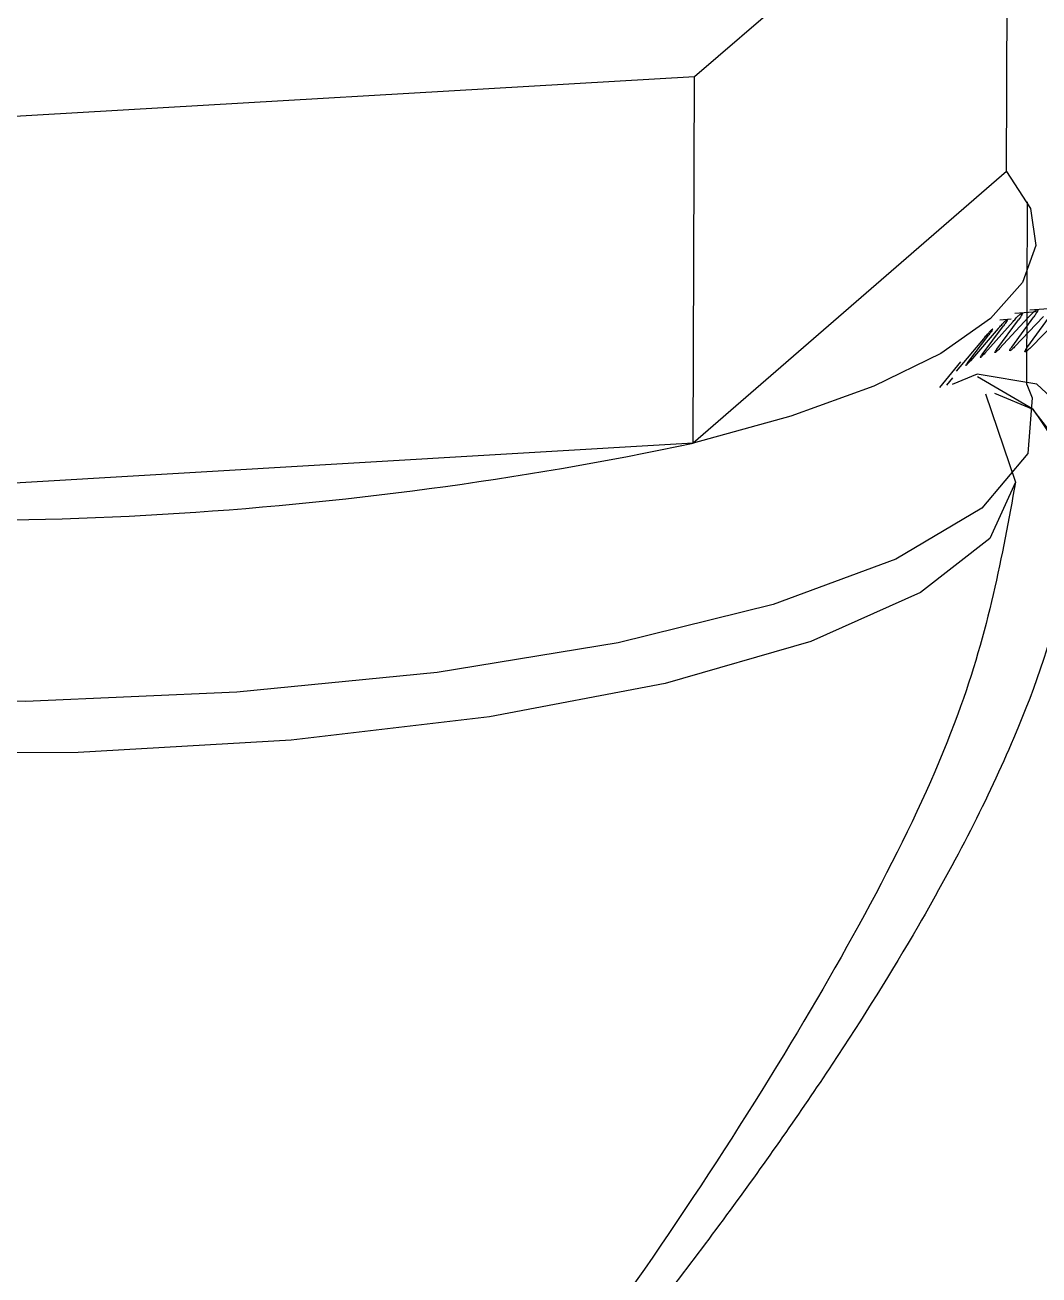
# Model space of a CAD drawing. Header units: millimetres. Extents: x 0 to 279, y 0 to 216.
# Drawn here: x 93.936 to 95.765, y 153.242 to 155.496 of the extents above; entities that cross this region are included whole.
import ezdxf

# ---------------------------------------------------------------- set-up
doc = ezdxf.new("R2010")
doc.units = ezdxf.units.MM

msp = doc.modelspace()

# ---------------------------------------------------------------- linework, layer by layer
at = {"color": 7, "linetype": 'Continuous', "lineweight": 25}
for p, q in [((95.7091, 155.8902), (95.144, 155.4024)), ((95.7068, 155.2316), (95.7091, 155.8902)), ((95.144, 155.4024), (93.2204, 155.29)), ((95.1418, 154.7418), (95.144, 155.4024)), ((95.7068, 155.2316), (95.1418, 154.7418)), ((95.7435, 154.848), (95.7446, 155.1773)), ((97.4263, 155.0994), (95.7488, 154.982)), ((95.7184, 154.9612), (95.6676, 154.9042)), ((95.6891, 154.9114), (95.7286, 154.9645)), ((95.7458, 154.9685), (95.6942, 154.9125)), ((95.7149, 154.9655), (95.6946, 154.964)), ((95.716, 154.9153), (95.7561, 154.9698)), ((95.7736, 154.9703), (95.7212, 154.9154)), ((95.7632, 154.9787), (95.7215, 154.9758)), ((95.7433, 154.9138), (95.784, 154.9695)), ((95.8017, 154.9665), (95.7485, 154.9129)), ((95.6367, 154.8874), (95.675, 154.9375)), ((95.6916, 154.9484), (95.6416, 154.8906)), ((95.6627, 154.902), (95.7015, 154.9538)), ((95.6653, 154.9301), (95.6161, 154.8716)), ((95.5867, 154.8422), (95.624, 154.8888)), ((95.609, 154.8595), (95.5982, 154.8463)), ((95.7541, 154.8033), (95.6544, 154.8616)), ((95.1418, 154.7418), (93.2189, 154.629))]:
    msp.add_line(p, q, dxfattribs=at)
at = {"color": 8, "linetype": 'Continuous', "lineweight": 25}
for p, q in [((95.6627, 154.902), (95.6642, 154.9022)), ((95.6689, 154.831), (95.7229, 154.6715)), ((95.6848, 154.8323), (95.7541, 154.8033))]:
    msp.add_line(p, q, dxfattribs=at)
at = {"color": 7, "linetype": 'Continuous', "lineweight": 25, "flags": 128}
for points in [[(95.7068, 155.2316), (95.7499, 155.1654), (95.7594, 155.0985), (95.7353, 155.0318), (95.6778, 154.9666), (95.588, 154.9039), (95.4673, 154.8449), (95.3177, 154.7905), (95.1418, 154.7418)], [(96.3346, 152.4507), (96.3246, 152.8498), (96.2919, 153.2531), (96.2382, 153.6428), (96.1656, 154.0016), (96.0776, 154.3138), (95.9778, 154.5658), (95.8708, 154.7465), (95.7613, 154.8482), (95.654, 154.8665), (95.6088, 154.8479)], [(95.7435, 154.848), (95.753, 154.8236), (95.7453, 154.723), (95.6623, 154.6249), (95.5072, 154.533), (95.2857, 154.4509), (95.0063, 154.3818), (94.6798, 154.3284), (94.3188, 154.2928)], [(95.9002, 151.0156), (95.9959, 151.0712), (96.0839, 151.2038), (96.1581, 151.4078), (96.2156, 151.6749), (96.2539, 151.9941), (96.2714, 152.3523), (96.2675, 152.7348), (96.2421, 153.1258), (96.1965, 153.509), (96.1324, 153.8687), (96.0526, 154.1901), (95.9603, 154.4599), (95.8594, 154.6671), (95.7541, 154.8033)], [(94.3188, 154.2928), (93.9373, 154.2763), (93.5501, 154.2796), (93.1721, 154.3026), (92.8181, 154.3443), (92.5017, 154.4033), (92.2351, 154.477), (92.0287, 154.5627), (91.8902, 154.6571), (91.8342, 154.7312)]]:
    msp.add_lwpolyline(points, dxfattribs=at)
at = {"color": 8, "linetype": 'Continuous', "lineweight": 25, "flags": 128}
msp.add_lwpolyline([(95.7229, 154.6715), (95.6763, 154.5698), (95.5517, 154.4728), (95.354, 154.3845), (95.0912, 154.3087), (94.7743, 154.2484), (94.4164, 154.2062), (94.0323, 154.1839), (93.6381, 154.1824), (93.2502, 154.2018), (92.8847, 154.2412), (92.557, 154.2991), (92.2805, 154.373), (92.0667, 154.4597), (91.9243, 154.5557), (91.8694, 154.6285)], dxfattribs=at)
at = {"color": 7, "linetype": 'Continuous', "lineweight": 25}
msp.add_arc((93.8042, 161.0973), 6.4947, 264.82893, 281.88497, dxfattribs=at)
for points, knots in [([(95.7458, 154.9685), (95.7478, 154.9706), (95.7515, 154.9746), (95.7565, 154.9793), (95.7603, 154.9822), (95.7627, 154.9833), (95.7634, 154.9826), (95.7626, 154.9801), (95.7602, 154.9757), (95.7575, 154.9719), (95.7561, 154.9698)], [0, 0, 0, 0, 0.154627, 0.287114, 0.40059, 0.499997, 0.599382, 0.712849, 0.845346, 1, 1, 1, 1]), ([(95.6916, 154.9484), (95.6935, 154.9506), (95.6971, 154.9548), (95.702, 154.96), (95.7056, 154.9634), (95.7079, 154.9651), (95.7086, 154.965), (95.7078, 154.9631), (95.7055, 154.9593), (95.7029, 154.9557), (95.7015, 154.9538)], [0, 0, 0, 0, 0.154627, 0.287114, 0.40059, 0.499997, 0.599382, 0.712849, 0.845346, 1, 1, 1, 1]), ([(95.7184, 154.9612), (95.7204, 154.9634), (95.7241, 154.9675), (95.729, 154.9724), (95.7327, 154.9756), (95.7351, 154.977), (95.7358, 154.9766), (95.735, 154.9744), (95.7326, 154.9703), (95.73, 154.9666), (95.7286, 154.9645)], [0, 0, 0, 0, 0.154627, 0.287114, 0.40059, 0.499997, 0.599382, 0.712849, 0.845346, 1, 1, 1, 1]), ([(95.6653, 154.9301), (95.6672, 154.9324), (95.6708, 154.9366), (95.6755, 154.942), (95.6791, 154.9457), (95.6814, 154.9477), (95.6821, 154.948), (95.6812, 154.9464), (95.679, 154.9429), (95.6764, 154.9394), (95.675, 154.9375)], [0, 0, 0, 0, 0.154627, 0.287114, 0.40059, 0.499997, 0.599382, 0.712849, 0.845346, 1, 1, 1, 1]), ([(95.6942, 154.9125), (95.6932, 154.9115), (95.6914, 154.9096), (95.689, 154.9073), (95.6871, 154.9058), (95.686, 154.9051), (95.6856, 154.9054), (95.686, 154.9067), (95.6872, 154.9087), (95.6885, 154.9104), (95.6891, 154.9114)], [0, 0, 0, 0, 0.149464, 0.286569, 0.397692, 0.499697, 0.609259, 0.726881, 0.857765, 1, 1, 1, 1]), ([(95.7212, 154.9154), (95.7202, 154.9144), (95.7183, 154.9125), (95.7159, 154.9104), (95.714, 154.909), (95.7128, 154.9085), (95.7124, 154.909), (95.7129, 154.9104), (95.7141, 154.9125), (95.7154, 154.9143), (95.716, 154.9153)], [0, 0, 0, 0, 0.149475, 0.28659, 0.397722, 0.499735, 0.607887, 0.724085, 0.856283, 1, 1, 1, 1]), ([(95.7485, 154.9129), (95.7475, 154.912), (95.7457, 154.9101), (95.7432, 154.9081), (95.7412, 154.9069), (95.7401, 154.9066), (95.7396, 154.9072), (95.7401, 154.9087), (95.7413, 154.911), (95.7426, 154.9128), (95.7433, 154.9138)], [0, 0, 0, 0, 0.149491, 0.286621, 0.397765, 0.499788, 0.606566, 0.721544, 0.854927, 1, 1, 1, 1]), ([(95.6416, 154.8906), (95.6407, 154.8895), (95.6389, 154.8875), (95.6366, 154.885), (95.6348, 154.8832), (95.6338, 154.8824), (95.6335, 154.8822), (95.6333, 154.8824), (95.6338, 154.8832), (95.6349, 154.885), (95.6361, 154.8866), (95.6367, 154.8874)], [0, 0, 0, 0, 0.149365, 0.28638, 0.39743, 0.499368, 0.556168, 0.61279, 0.734141, 0.861668, 1, 1, 1, 1]), ([(95.6676, 154.9042), (95.6667, 154.9032), (95.6649, 154.9012), (95.6625, 154.8988), (95.6607, 154.8971), (95.6596, 154.8963), (95.6592, 154.8965), (95.6597, 154.8976), (95.6608, 154.8995), (95.662, 154.9012), (95.6627, 154.902)], [0, 0, 0, 0, 0.149455, 0.286553, 0.39767, 0.499669, 0.610917, 0.730386, 0.859633, 1, 1, 1, 1]), ([(95.7541, 154.8033), (95.78, 154.7657), (95.8333, 154.6887), (95.8182, 154.4804), (95.7273, 154.2055), (95.5737, 153.9076), (95.3937, 153.6193), (95.2079, 153.3542), (95.0021, 153.0867), (94.7856, 152.8271), (94.5554, 152.5675), (94.3917, 152.3977), (94.3035, 152.3062)], [0, 0, 0, 0, 0.096833, 0.198472, 0.313982, 0.441448, 0.530648, 0.623401, 0.721224, 0.812009, 0.89872, 1, 1, 1, 1]), ([(95.7229, 154.6715), (95.6986, 154.5381), (95.6456, 154.2459), (95.3206, 153.64), (94.8686, 152.9708), (94.4919, 152.5278), (94.3035, 152.3062)], [0, 0, 0, 0, 0.207611, 0.454247, 0.727109, 1, 1, 1, 1])]:
    msp.add_open_spline(points, degree=3, knots=knots, dxfattribs=at)

doc.saveas('drawing.dxf')
